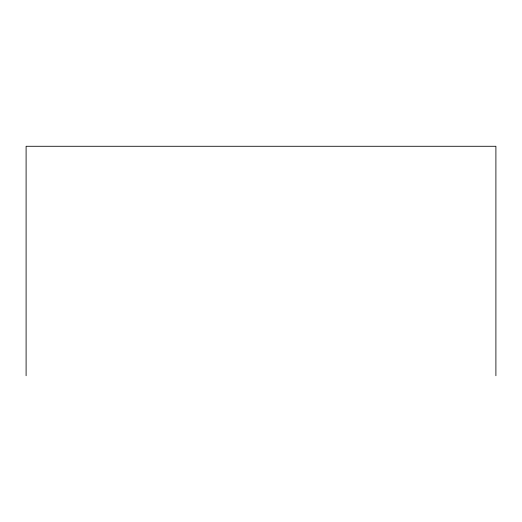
<?xml version="1.0" encoding="UTF-8"?>
<svg xmlns="http://www.w3.org/2000/svg" width="522" height="522" viewBox="0 0 522 522"><rect width="100%" height="100%" fill="white"/><g stroke="black" fill="none" stroke-linecap="round" stroke-linejoin="round"><path stroke-width="0.78" d="M495.9 375.723L495.9 146.277L26.1 146.277L26.1 375.723"/></g></svg>
